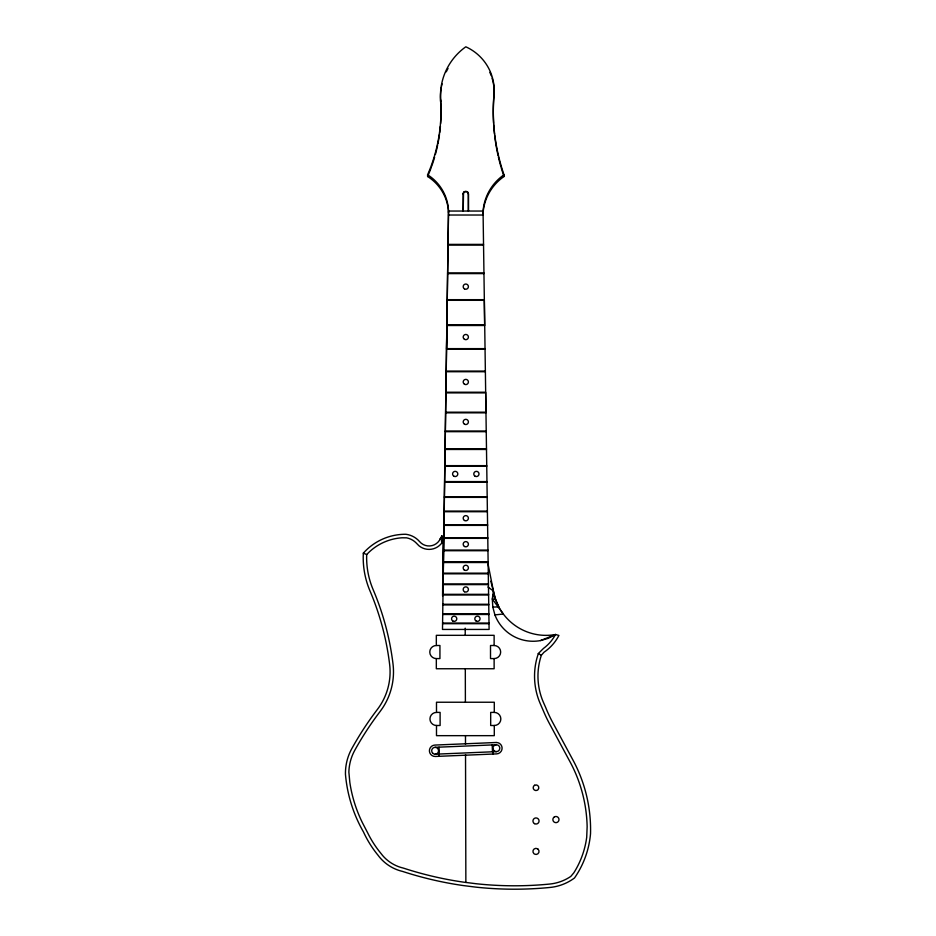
<?xml version="1.0" encoding="UTF-8"?>
<svg xmlns="http://www.w3.org/2000/svg" width="936" height="936" viewBox="0 0 936 936"><rect width="100%" height="100%" fill="white"/><g stroke="black" fill="none" stroke-linecap="round" stroke-linejoin="round"><path stroke-width="1.4" d="M463.531 192.734L463.18 211.045L463.18 194.044C463.051 190.675 468.538 190.675 468.409 194.044L468.421 211.045L468.409 194.044L467.649 192.196M445.115 448.824L448.519 211.045A45.326 44.881 -0.4 0 0 427.6 174.775A162.653 161.074 -0.4 0 0 440.61 99.824A60.852 60.255 -0.4 0 1 465.812 46.8A48.602 48.122 -0.4 0 1 494.032 94.524L493.6 101.685A199.965 198.022 -0.4 0 0 493.6 123.388M446.577 348.637L447.268 299.672L484.31 299.672M442.904 595.752L448.519 211.045L483.28 211.045M442.576 595.741L443.114 536.656L442.026 542.88L440.926 544.038A15.842 15.842 0 0 1 418.965 545.782L416.204 542.974A18.275 18.275 0 0 0 406.633 537.849L402.07 537.79A53.048 53.048 0 0 0 368.48 552.708L366.701 554.568L366.643 556.417A81.771 81.771 0 0 0 373.148 589.645A275.149 275.149 0 0 1 393.015 663.998A65.344 65.344 0 0 1 382.543 708.061L380.145 711.442A316.462 316.462 0 0 0 354.814 750.227A47.701 47.701 0 0 0 348.871 772.118L349.83 782.414A136.235 136.235 0 0 0 362.466 822.814L367.544 832.595A104.048 104.048 0 0 0 380.695 853.105L382.695 855.621A38.996 38.996 0 0 0 400.409 867.298L403.545 868.152A358.195 358.195 0 0 0 463.624 882.157L475.862 883.701A357.774 357.774 0 0 0 549.713 884.052A45.548 45.548 0 0 0 570.784 876.435L573.815 872.843A88.078 88.078 0 0 0 586.708 837.264L587.141 826.745A143.196 143.196 0 0 0 569.264 760.395L549.409 723.54A149.9 149.9 0 0 1 544.003 712.343L540.517 704.27A69.112 69.112 0 0 1 536.901 658.265L538.305 653.562L543.477 648.426A42.26 42.26 0 0 0 555.036 635.415L555.528 634.514L558.909 635.45A45.677 45.677 0 0 1 543.968 652.263L541.371 655.247A65.742 65.742 0 0 0 543.664 702.924L545.583 707.242A146.706 146.706 0 0 0 552.427 721.948L572.247 758.733A146.613 146.613 0 0 1 590.522 833.777A91.482 91.482 0 0 1 574.505 877.98A48.953 48.953 0 0 1 550.064 887.445A361.214 361.214 0 0 1 475.488 887.094L463.144 885.538A361.214 361.214 0 0 1 402.585 871.428A42.412 42.412 0 0 1 378.027 855.235A107.359 107.359 0 0 1 363.496 832.01A139.651 139.651 0 0 1 345.454 774.259A51.082 51.082 0 0 1 351.819 748.601A319.726 319.726 0 0 1 377.395 709.418A61.963 61.963 0 0 0 389.633 664.373A271.768 271.768 0 0 0 369.989 590.932A85.117 85.117 0 0 1 363.332 553.153A56.464 56.464 0 0 1 405.838 534.269A21.692 21.692 0 0 1 419.632 541.651A12.414 12.414 0 0 0 440.575 538.177L443.114 536.656L441.815 535.942L439.627 540.072M494.032 94.524L493.588 99.93A199.965 198.022 -0.4 0 0 504.001 174.775L504.013 176.518A49.409 48.929 -0.4 0 0 483.081 212.8L489.095 629.437L442.494 629.437L445.115 449.467L486.474 449.467M441.815 535.942L442.576 539.288L441.511 541.23L442.026 542.88M463.952 192.196L465.122 191.517M487.902 586.989L493.401 590.967A53.387 53.387 0 0 0 555.528 634.514L548.356 638.282L540.575 640.563A40.774 40.774 0 0 1 494.922 614.917L492.816 607.09L492.301 598.993L493.401 590.967L488.077 564.186M540.575 640.563L555.528 634.514M494.922 614.917L503.311 613.993L492.301 598.993L495.472 599.134L498.806 606.879L492.816 607.09M434.971 747.337L496.255 744.763M435.263 754.194L496.536 751.62M448.519 215.023L483.07 215.023L483.07 211.045A49.409 48.929 -0.4 0 1 504.001 174.775M483.502 244.39L448.087 244.39L448.087 245.045L483.502 245.045M483.924 272.961L447.665 272.961L447.665 273.604L483.935 273.604M447.268 300.316L484.321 300.316L484.661 324.85L446.893 324.85M446.893 325.506L484.696 325.506M446.542 348.637L485.035 348.637M446.542 349.28L485.047 349.28M446.215 371.077L485.339 371.077M446.215 371.721L485.351 371.721M445.899 392.231L485.644 392.231M445.899 392.886L485.69 392.886L485.936 412.191L445.606 412.191M445.606 412.834L485.948 412.834M445.325 431.028L486.205 431.028M445.325 431.671L486.217 431.671M445.068 448.824L486.463 448.824M444.869 465.648L486.708 465.648M444.869 466.303L486.72 466.303M444.647 481.595L486.942 481.595M444.635 482.251L486.954 482.251M444.425 496.712L487.165 496.712M444.413 497.367L487.176 497.367M444.214 511.079L487.375 511.079M444.202 511.723L487.387 511.723M444.015 524.722L487.574 524.722M444.003 525.377L487.586 525.377M443.828 537.697L487.761 537.697M443.816 538.352L487.773 538.352M443.641 550.075L487.948 550.075M443.641 550.719L487.948 550.719M443.477 561.881L488.112 561.881M443.465 562.524L488.124 562.524M443.313 573.16L488.276 573.16M443.301 573.815L488.288 573.815M443.149 583.97L488.44 583.97M443.137 584.614L488.44 584.614M442.997 594.325L488.592 594.325M442.997 594.98L488.592 594.98M442.857 604.27L488.732 604.27M442.845 604.925L488.744 604.925M442.716 613.84L488.873 613.84M442.705 614.484L488.885 614.484M442.588 623.048L489.001 623.048M442.576 623.692L489.013 623.692M436.328 645.501L439.932 645.501L439.932 658.581L436.328 658.581A6.54 6.54 0 0 1 429.776 652.041A6.54 6.54 0 0 1 436.328 645.501L436.328 635.322L494.126 635.322L494.126 645.501A6.54 6.54 0 0 1 500.666 652.041A6.54 6.54 0 0 1 494.126 658.581L494.126 668.749L436.328 668.749L436.328 658.581M494.126 645.501L490.511 645.501L490.511 658.581L494.126 658.581M436.492 712.401L440.107 712.401L440.107 725.494L436.492 725.494A6.54 6.54 0 0 1 429.952 718.942A6.54 6.54 0 0 1 436.492 712.401L436.492 702.234L494.29 702.234L494.29 712.401A6.54 6.54 0 0 1 500.842 718.942A6.54 6.54 0 0 1 494.29 725.494L494.29 735.661L436.492 735.661L436.492 725.494M494.29 712.401L490.686 712.401L490.686 725.494L494.29 725.494M494.442 595.05L492.851 594.98L495.472 599.134L490.803 581.209M363.332 553.153L366.701 554.568M538.305 653.562L541.371 655.247M440.575 538.177L442.576 539.288M492.781 749.034L492.991 754.042M492.196 744.939L492.488 751.795M439.031 747.162L439.312 754.018M438.902 754.042L438.996 756.311M483.07 211.045L483.081 212.8M440.61 99.824L440.622 101.579A162.653 161.074 -0.4 0 1 440.622 123.493M427.6 174.775L427.612 176.518A45.326 44.881 -0.4 0 1 448.531 212.8M465.204 628.173L465.227 635.322M465.309 668.749L465.391 702.234M465.485 735.661L465.508 744.377M465.531 754.556L465.859 882.437M440.622 101.579A60.852 60.255 -0.4 0 1 441.312 87.598M441.535 86.346A60.852 60.255 -0.4 0 1 442.061 83.854M446.273 71.826A60.852 60.255 -0.4 0 1 448.028 68.422M504.013 176.518A199.965 198.022 -0.4 0 1 501.134 167.462M500.76 166.152A199.965 198.022 -0.4 0 1 498.385 156.944M498.081 155.622A199.965 198.022 -0.4 0 1 494.653 135.556M494.489 134.211A199.965 198.022 -0.4 0 1 493.67 124.745M489.832 72.353A48.602 48.122 -0.4 0 1 491.248 75.757M492.043 78.074A48.602 48.122 -0.4 0 1 494.044 96.268M440.411 126.231A162.653 161.074 -0.4 0 1 439.674 133.041M439.499 134.398A162.653 161.074 -0.4 0 1 437.896 143.863M437.615 145.209A162.653 161.074 -0.4 0 1 435.369 154.545M434.62 157.178A162.653 161.074 -0.4 0 1 431.66 166.315M431.192 167.602A162.653 161.074 -0.4 0 1 427.612 176.518M463.18 194.044A2.621 2.621 0 0 1 465.8 191.424A2.621 2.621 0 0 1 468.421 194.044M534.585 785.269L534 785.713A2.831 2.831 0 0 0 537.416 790.171L538.001 789.715A2.831 2.831 0 0 0 534.585 785.269M554.404 816.917L553.773 817.409A3.065 3.065 0 0 0 553.773 821.738L554.404 822.217A3.065 3.065 0 0 0 557.458 822.217L558.09 821.738A3.065 3.065 0 0 0 558.09 817.409L557.458 816.917A3.065 3.065 0 0 0 554.404 816.917M496.162 742.494L434.877 745.068A5.71 5.71 0 0 0 429.413 751A5.71 5.71 0 0 0 435.357 756.463L496.63 753.889A5.71 5.71 0 0 0 502.094 747.958A5.71 5.71 0 0 0 496.162 742.494M538.153 849.268L537.521 848.777A3.042 3.042 0 0 0 533.848 853.573L534.479 854.053A3.042 3.042 0 0 0 538.153 849.268M452.849 621.024A2.621 2.621 0 0 0 456.791 618.79A2.621 2.621 0 0 0 452.884 616.496A2.621 2.621 0 0 0 452.849 621.024M464.49 288.908A2.621 2.621 0 0 0 468.409 286.638A2.621 2.621 0 0 0 464.49 284.368A2.621 2.621 0 0 0 464.49 288.908M464.49 339.335A2.621 2.621 0 0 0 468.409 337.065A2.621 2.621 0 0 0 464.49 334.795A2.621 2.621 0 0 0 464.49 339.335M464.49 384.24A2.621 2.621 0 0 0 468.409 381.982A2.621 2.621 0 0 0 464.49 379.712A2.621 2.621 0 0 0 464.49 384.24M464.49 424.195A2.621 2.621 0 0 0 468.409 421.925A2.621 2.621 0 0 0 464.49 419.667A2.621 2.621 0 0 0 464.49 424.195M453.878 476.213A2.621 2.621 0 0 0 457.809 473.955A2.621 2.621 0 0 0 453.878 471.685A2.621 2.621 0 0 0 453.878 476.213M475.09 476.213A2.621 2.621 0 0 0 479.01 473.955A2.621 2.621 0 0 0 475.09 471.685A2.621 2.621 0 0 0 475.09 476.213M464.49 520.486A2.621 2.621 0 0 0 468.409 518.228A2.621 2.621 0 0 0 464.49 515.958A2.621 2.621 0 0 0 464.49 520.486M464.49 591.739A2.621 2.621 0 0 0 468.409 589.469A2.621 2.621 0 0 0 464.49 587.2A2.621 2.621 0 0 0 464.49 591.739M476.131 621.036A2.621 2.621 0 0 0 480.063 618.766A2.621 2.621 0 0 0 476.131 616.496A2.621 2.621 0 0 0 476.131 621.036M464.49 546.484A2.621 2.621 0 0 0 468.409 544.214A2.621 2.621 0 0 0 464.49 541.944A2.621 2.621 0 0 0 464.49 546.484M464.069 569.813A2.621 2.621 0 0 0 468.363 568.363A2.621 2.621 0 0 0 464.958 565.367A2.621 2.621 0 0 0 464.069 569.813M534.468 823.633A3.065 3.065 0 0 0 539.066 820.989A3.065 3.065 0 0 0 534.468 818.333A3.065 3.065 0 0 0 534.468 823.633M432.795 753.293A3.428 3.428 0 0 0 438.469 751.514A3.428 3.428 0 0 0 434.093 747.49A3.428 3.428 0 0 0 432.795 753.293M494.068 750.719A3.428 3.428 0 0 0 499.742 748.94A3.428 3.428 0 0 0 495.366 744.916A3.428 3.428 0 0 0 494.068 750.719"/></g></svg>
